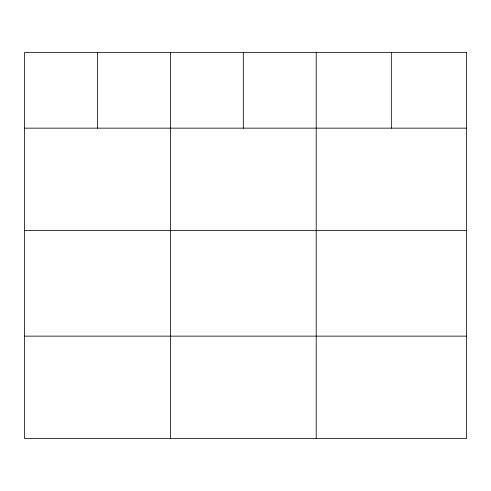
<?xml version="1.0" encoding="UTF-8"?>
<svg xmlns="http://www.w3.org/2000/svg" width="491" height="491" viewBox="0 0 491 491"><rect width="100%" height="100%" fill="white"/><g stroke="black" fill="none" stroke-linecap="round" stroke-linejoin="round"><path stroke-width="0.74" d="M24.55 128.157L466.45 128.157M24.55 230.598L466.45 230.598M24.55 336.139L466.45 336.139M391.327 52.427L391.327 128.157M316.204 52.427L316.204 438.573M243.29 52.427L243.29 128.157M170.377 52.427L170.377 438.573M97.464 52.427L97.464 128.157M466.45 52.427L24.55 52.427L24.55 438.573L466.45 438.573L466.45 52.427"/></g></svg>
